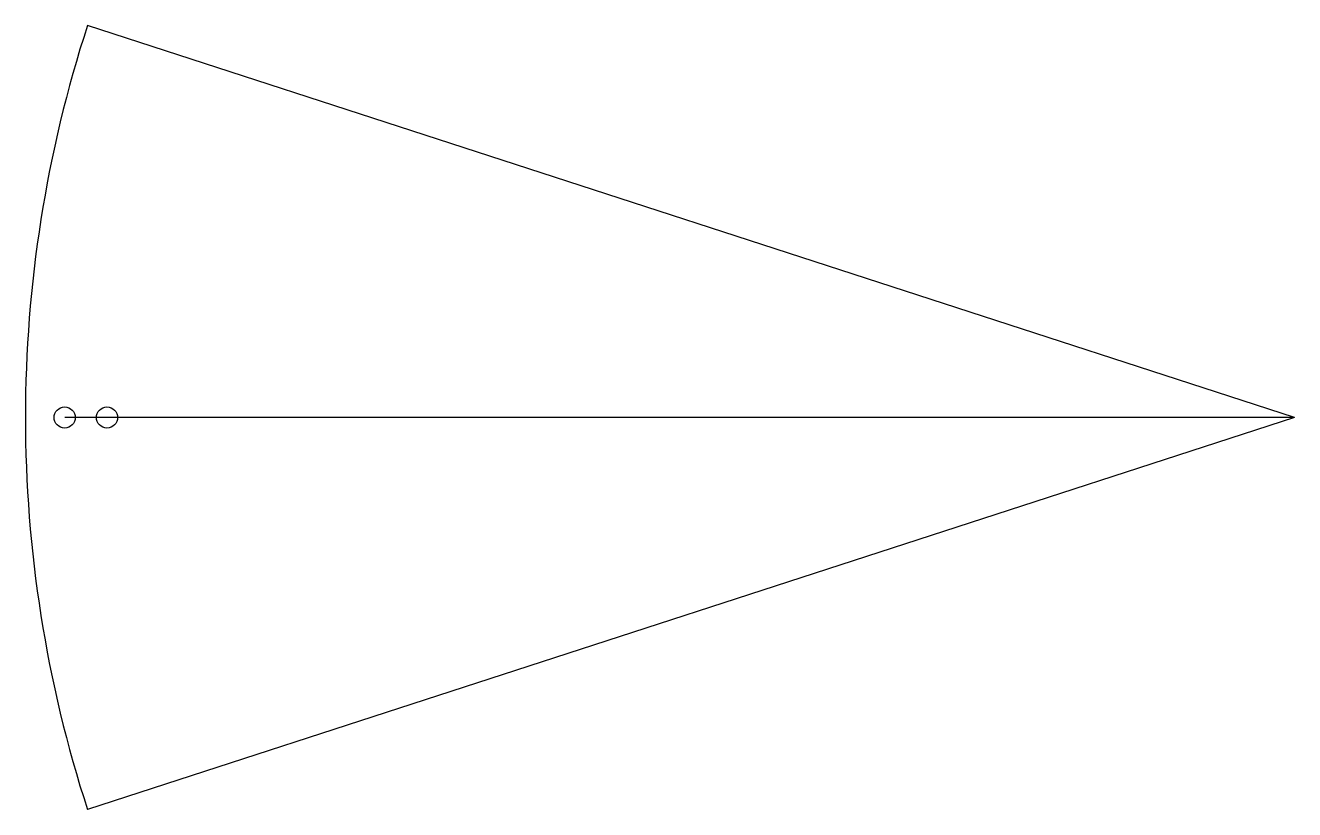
# Model space of a CAD drawing. Header units: millimetres. Extents: x -300 to 0, y -93 to 93.
import ezdxf

# ---------------------------------------------------------------- set-up
doc = ezdxf.new("R2010")
doc.units = ezdxf.units.MM
doc.layers.get('0').update_dxf_attribs({"linetype": 'CONTINUOUS'})

msp = doc.modelspace()

# ---------------------------------------------------------------- linework, layer by layer
for q in [(-285.32, 92.71), (-290.71, 0), (-285.32, -92.71)]:
    msp.add_line((0, 0), q)
for centre, radius in [((-290.71, 0), 2.5), ((-280.71, 0), 2.5), ((-62.51, 0), 0), ((-52.51, 0), 0)]:
    msp.add_circle(centre, radius)
msp.add_arc((0, 0), 300, 162, 198)

doc.saveas('drawing.dxf')
